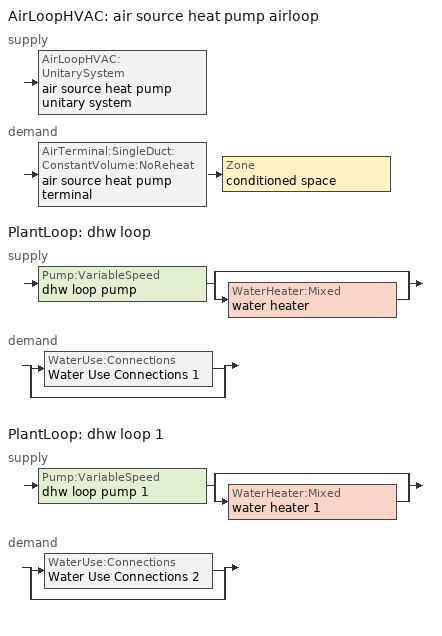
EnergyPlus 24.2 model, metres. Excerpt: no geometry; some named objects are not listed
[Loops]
AirLoopHVAC 'air source heat pump airloop'
 supply: AirLoopHVAC:UnitarySystem 'air source heat pump unitary system'
 demand: AirTerminal:SingleDuct:ConstantVolume:NoReheat 'air source heat pump terminal' > Zone 'conditioned space'
PlantLoop 'dhw loop'
 supply: Pump:VariableSpeed 'dhw loop pump' > split
  | bypass
  | WaterHeater:Mixed 'water heater'
 demand: split
  | WaterUse:Connections 'Water Use Connections 1'
  | bypass
PlantLoop 'dhw loop 1'
 supply: Pump:VariableSpeed 'dhw loop pump 1' > split
  | bypass
  | WaterHeater:Mixed 'water heater 1'
 demand: split
  | WaterUse:Connections 'Water Use Connections 2'
  | bypass
[ZoneControl:Thermostat]
conditioned space Thermostat: Zone or ZoneList=conditioned space; Control Type Schedule=conditioned space Thermostat Schedule; Control 1=conditioned space temperature setpoint; Temperature Difference Between Cutout And Setpoint {deltaC}=0
[ThermostatSetpoint:DualSetpoint]
conditioned space temperature setpoint: Heating Setpoint Temperature Schedule=heating setpoint; Cooling Setpoint Temperature Schedule=cooling setpoint
[AirLoopHVAC:UnitarySystem] Control Type=Load; Controlling Zone or Thermostat Location=conditioned space; Dehumidification Control Type=None; Availability Schedule=Always On Discrete; Fan Placement=BlowThrough; DX Heating Coil Sizing Ratio=1; Use DOAS DX Cooling Coil=No; Minimum Supply Air Temperature {C}=2; Latent Load Control=SensibleOnlyLoadControl; Heating Supply Air Flow Rate Method=SupplyAirFlowRate; No Load Supply Air Flow Rate Method=SupplyAirFlowRate; No Load Supply Air Flow Rate {m3/s}=0; No Load Supply Air Flow Rate Control Set To Low Speed=Yes; Ancillary On-Cycle Electric Power {W}=0; Ancillary Off-Cycle Electric Power {W}=0
Name | Supply Fan | Supply Air Fan Operating Mode Schedule | Heating Coil | Cooling Supply Air Flow Rate Method | Heating Supply Air Flow Rate {m3/s} | Maximum Supply Air Temperature {C} | Maximum Outdoor Dry-Bulb Temperature for Supplemental Heater Operation {C} | Cooling Coil | Supplemental Heating Coil | Cooling Supply Air Flow Rate {m3/s}
unit heater unitary system | unit heater supply fan | unit heater auto fan schedule | unit heater htg coil | None | 0.00141584 | 48.8889 | 21
unit heater unitary system 1 | unit heater supply fan 1 | unit heater auto fan schedule 1 | unit heater htg coil 1 | None | 0.00141584 | 48.8889 | 21
air source heat pump unitary system | air source heat pump supply fan | air source heat pump auto fan schedule | air source heat pump htg coil | SupplyAirFlowRate | 0.411538 | 93.3333 | 4.44444 | air source heat pump clg coil | air source heat pump backup htg coil | 0.526221
[Fan:SystemModel] Availability Schedule=Always On Discrete; Speed Control Method=Discrete; Electric Power Minimum Flow Rate Fraction=0.2; Design Pressure Rise {Pa}=500; Motor Efficiency=1; Motor In Air Stream Fraction=1; Design Electric Power Consumption {W}=Autosize; Design Power Sizing Method=PowerPerFlow; Electric Power Per Unit Flow Rate Per Unit Pressure {W/((m3/s)-Pa)}=1.66667; Fan Total Efficiency=0.7; Motor Loss Radiative Fraction=0
Name | Design Maximum Air Flow Rate {m3/s} | Electric Power Per Unit Flow Rate {W/(m3/s)} | Number of Speeds | Speed Flow Fraction 1 | Speed Electric Power Fraction 1 | Speed Flow Fraction 2 | Speed Electric Power Fraction 2
unit heater supply fan; unit heater supply fan 1 | 0.00141584 | 1e-06 | 1 | 1 | 1
air source heat pump supply fan | 0.526221 | 1059.44 | 2 | 0.78206 | 0.47833 | 1 | 1
[Coil:Heating:Fuel] Availability Schedule=Always On Discrete; Fuel Type=OtherFuel1; Burner Efficiency=0.3; Nominal Capacity {W}=0.293071; On Cycle Parasitic Electric Load {W}=0; Off Cycle Parasitic Fuel Load {W}=0
unit heater htg coil; unit heater htg coil 1
[AirTerminal:SingleDuct:ConstantVolume:NoReheat]
air source heat pump terminal: Availability Schedule=Always On Discrete; Maximum Air Flow Rate {m3/s}=0.526221
[Zone equipment]
conditioned space: unit heater unitary system, unit heater unitary system 1, air source heat pump terminal
[AirLoopHVAC]
air source heat pump airloop: Design Supply Air Flow Rate {m3/s}=0.526221; Design Return Air Flow Fraction of Supply Air Flow=1
[Sizing:System]
air source heat pump airloop: Type of Load to Size On=Sensible; Design Outdoor Air Flow Rate {m3/s}=Autosize; Central Heating Maximum System Air Flow Ratio=0.3; Preheat Design Temperature {C}=7; Preheat Design Humidity Ratio {kgWater/kgDryAir}=0.008; Precool Design Temperature {C}=12.8; Precool Design Humidity Ratio {kgWater/kgDryAir}=0.008; Central Cooling Design Supply Air Temperature {C}=12.8; Central Heating Design Supply Air Temperature {C}=16.7; Type of Zone Sum to Use=NonCoincident; 100% Outdoor Air in Cooling=Yes; 100% Outdoor Air in Heating=Yes; Central Cooling Design Supply Air Humidity Ratio {kgWater/kgDryAir}=0.0085; Central Heating Design Supply Air Humidity Ratio {kgWater/kgDryAir}=0.008; Cooling Supply Air Flow Rate Method=DesignDay; Cooling Supply Air Flow Rate {m3/s}=0; Cooling Supply Air Flow Rate Per Floor Area {m3/s-m2}=0.00996765; Cooling Fraction of Autosized Cooling Supply Air Flow Rate=1; Cooling Supply Air Flow Rate Per Unit Cooling Capacity {m3/s-W}=3.94755e-05; Heating Supply Air Flow Rate Method=DesignDay; Heating Supply Air Flow Rate {m3/s}=0; Heating Supply Air Flow Rate Per Floor Area {m3/s-m2}=0.00996765; Heating Fraction of Autosized Heating Supply Air Flow Rate=1; Heating Fraction of Autosized Cooling Supply Air Flow Rate=1; Heating Supply Air Flow Rate Per Unit Heating Capacity {m3/s-W}=3.15882e-05; System Outdoor Air Method=ZoneSum; Zone Maximum Outdoor Air Fraction=1; Cooling Design Capacity Method=CoolingDesignCapacity; Cooling Design Capacity {W}=Autosize; Cooling Design Capacity Per Floor Area {W/m2}=234.7; Fraction of Autosized Cooling Design Capacity=1; Heating Design Capacity Method=HeatingDesignCapacity; Heating Design Capacity {W}=Autosize; Heating Design Capacity Per Floor Area {W/m2}=157; Fraction of Autosized Heating Design Capacity=1; Central Cooling Capacity Control Method=OnOff; Occupant Diversity=Autosize
[AvailabilityManager:Scheduled]
air source heat pump airloop Availability Manager: Schedule=Always On Discrete
[Coil:Heating:DX:SingleSpeed]
air source heat pump htg coil: Availability Schedule=Always On Discrete; Gross Rated Heating Capacity {W}=9545.95; Gross Rated Heating COP {W/W}=2.368783; Rated Air Flow Rate {m3/s}=0.505137; Rated Supply Fan Power Per Volume Flow Rate 2017 {W/(m3/s)}=773.3; Rated Supply Fan Power Per Volume Flow Rate 2023 {W/(m3/s)}=934.4; Heating Capacity Function of Temperature Curve=Heat-CAP-fT1; Heating Capacity Function of Flow Fraction Curve=Heat-CAP-fFF1; Energy Input Ratio Function of Temperature Curve=Heat-EIR-fT1; Energy Input Ratio Function of Flow Fraction Curve=Heat-EIR-fFF1; Part Load Fraction Correlation Curve=Heat-PLF-fPLR1; Defrost Energy Input Ratio Function of Temperature Curve=Defrosteir; Minimum Outdoor Dry-Bulb Temperature for Compressor Operation {C}=-17.7778; Maximum Outdoor Dry-Bulb Temperature for Defrost Operation {C}=4.44444; Crankcase Heater Capacity {W}=50; Maximum Outdoor Dry-Bulb Temperature for Crankcase Heater Operation {C}=10; Defrost Strategy=ReverseCycle; Defrost Control=Timed; Defrost Time Period Fraction=0.166667; Resistive Defrost Heater Capacity {W}=2000
[Coil:Cooling:DX:SingleSpeed]
air source heat pump clg coil: Availability Schedule=Always On Discrete; Gross Rated Total Cooling Capacity {W}=10074.6; Gross Rated Sensible Heat Ratio=0.759906; Gross Rated Cooling COP {W/W}=2.9626; Rated Air Flow Rate {m3/s}=0.51842; Rated Evaporator Fan Power Per Volume Flow Rate 2017 {W/(m3/s)}=773.3; Rated Evaporator Fan Power Per Volume Flow Rate 2023 {W/(m3/s)}=934.4; Total Cooling Capacity Function of Temperature Curve=Cool-CAP-fT1; Total Cooling Capacity Function of Flow Fraction Curve=Cool-CAP-fFF1; Energy Input Ratio Function of Temperature Curve=Cool-EIR-fT1; Energy Input Ratio Function of Flow Fraction Curve=Cool-EIR-fFF1; Part Load Fraction Correlation Curve=Cool-PLF-fPLR1; Minimum Outdoor Dry-Bulb Temperature for Compressor Operation {C}=-25; Nominal Time for Condensate Removal to Begin {s}=1000; Ratio of Initial Moisture Evaporation Rate and Steady State Latent Capacity=1.5; Maximum Cycling Rate {cycles/hr}=3; Latent Capacity Time Constant {s}=45; Condenser Type=AirCooled; Evaporative Condenser Effectiveness=0.9; Evaporative Condenser Air Flow Rate {m3/s}=Autosize; Evaporative Condenser Pump Rated Power Consumption {W}=Autosize; Crankcase Heater Capacity {W}=50; Maximum Outdoor Dry-Bulb Temperature for Crankcase Heater Operation {C}=10; Basin Heater Capacity {W/K}=0; Basin Heater Setpoint Temperature {C}=2
[Coil:Heating:Electric]
air source heat pump backup htg coil: Availability Schedule=Always On Discrete; Efficiency=1; Nominal Capacity {W}=30000
[PlantLoop] Fluid Type=Water; Maximum Loop Temperature {C}=100; Minimum Loop Temperature {C}=0; Maximum Loop Flow Rate {m3/s}=0.01; Minimum Loop Flow Rate {m3/s}=0; Plant Loop Volume {m3}=0.003; Load Distribution Scheme=Optimal; Plant Loop Demand Calculation Scheme=SingleSetpoint; Common Pipe Simulation=None
Name | Plant Equipment Operation Scheme
dhw loop | dhw loop Operation Schemes
dhw loop 1 | dhw loop 1 Operation Schemes
[Sizing:Plant] Loop Type=Heating; Design Loop Exit Temperature {C}=56; Loop Design Temperature Difference {deltaC}=5.55556; Sizing Option=NonCoincident; Zone Timesteps in Averaging Window=1; Coincident Sizing Factor Mode=None
dhw loop; dhw loop 1
[Pump:VariableSpeed] Design Maximum Flow Rate {m3/s}=0.01; Design Pump Head {Pa}=1; Design Power Consumption {W}=0; Motor Efficiency=0.85; Fraction of Motor Inefficiencies to Fluid Stream=0; Coefficient 1 of the Part Load Performance Curve=0; Coefficient 2 of the Part Load Performance Curve=1; Coefficient 3 of the Part Load Performance Curve=0; Coefficient 4 of the Part Load Performance Curve=0; Design Minimum Flow Rate {m3/s}=0; Pump Control Type=Intermittent; Skin Loss Radiative Fraction=0.5; Design Power Sizing Method=PowerPerFlowPerPressure; Design Electric Power per Unit Flow Rate {W/(m3/s)}=348701.1; Design Shaft Power per Unit Flow Rate per Unit Head {W/((m3/s)-Pa)}=1.28205; Design Minimum Flow Rate Fraction=0
dhw loop pump; dhw loop pump 1
[WaterHeater:Mixed] Tank Volume {m3}=0.221447; Deadband Temperature Difference {deltaC}=2; Maximum Temperature Limit {C}=99; Heater Control Type=Cycle; Heater Maximum Capacity {W}=4500.11; Heater Minimum Capacity {W}=0; Heater Ignition Minimum Flow Rate {m3/s}=0; Heater Ignition Delay {s}=0; Heater Fuel Type=Electricity; Heater Thermal Efficiency=1; Off Cycle Parasitic Fuel Consumption Rate {W}=0; Off Cycle Parasitic Fuel Type=Electricity; Off Cycle Parasitic Heat Fraction to Tank=0; On Cycle Parasitic Fuel Consumption Rate {W}=0; On Cycle Parasitic Fuel Type=Electricity; On Cycle Parasitic Heat Fraction to Tank=0; Ambient Temperature Indicator=Zone; Ambient Temperature Zone=conditioned space; Off Cycle Loss Fraction to Zone=1; On Cycle Loss Fraction to Zone=1; Use Side Effectiveness=1; Source Side Effectiveness=1; Use Side Design Flow Rate {m3/s}=Autosize; Source Side Design Flow Rate {m3/s}=Autosize; Indirect Water Heating Recovery Time {hr}=1.5; Source Side Flow Control Mode=IndirectHeatPrimarySetpoint
Name | Setpoint Temperature Schedule | Off Cycle Loss Coefficient to Ambient Temperature {W/K} | On Cycle Loss Coefficient to Ambient Temperature {W/K}
water heater | water heater setpoint | 2.93714 | 2.93714
water heater 1 | water heater setpoint 1 | 3.25153 | 3.25153
[WaterHeater:Sizing] Design Mode=PeakDraw; Time Storage Can Meet Peak Draw {hr}=0.538503; Time for Tank Recovery {hr}=0; Nominal Tank Volume for Autosizing Plant Connections {m3}=1
water heater; water heater 1
[SetpointManager:Scheduled] Control Variable=Temperature
Name | Schedule
Setpoint Manager Scheduled 1 | dhw temp
Setpoint Manager Scheduled 2 | dhw temp 1
[WaterUse:Connections] Drain Water Heat Exchanger Type=None; Drain Water Heat Exchanger Destination=Plant
Name | Water Use Equipment Name 1 | Water Use Equipment Name 2 | Water Use Equipment Name 3 | Water Use Equipment Name 4
Water Use Connections 1 | dhw fixtures | dhw distribution waste | clothes washer | dishwasher
Water Use Connections 2 | dhw fixtures 1 | dhw distribution waste 1 | clothes washer 1 | dishwasher 1
[WaterUse:Equipment]
Name | Peak Flow Rate {m3/s} | Flow Rate Fraction Schedule | Target Temperature Schedule
dhw fixtures | 3.34371e-06 | dhw fixtures schedule | mixed water temperature schedule
dhw distribution waste | 1.01367e-06 | dhw fixtures schedule | mixed water temperature schedule
clothes washer | 7.27439e-07 | clothes washer schedule
dishwasher | 2.18154e-07 | dishwasher schedule
dhw fixtures 1 | 1.11457e-06 | dhw fixtures schedule | mixed water temperature schedule
dhw distribution waste 1 | 3.3789e-07 | dhw fixtures schedule | mixed water temperature schedule
clothes washer 1 | 2.4248e-07 | clothes washer schedule
dishwasher 1 | 7.27179e-08 | dishwasher schedule
[PlantEquipmentOperationSchemes] Control Scheme Object Type 1=PlantEquipmentOperation:HeatingLoad; Control Scheme Schedule Name 1=Always On Discrete
Name | Control Scheme Name 1
dhw loop Operation Schemes | dhw loop Heating Operation Scheme
dhw loop 1 Operation Schemes | dhw loop 1 Heating Operation Scheme
[PlantEquipmentOperation:HeatingLoad] Load Range Lower Limit 1 {W}=0; Load Range Upper Limit 1 {W}=1000000000
Name | Range Equipment List Name 1
dhw loop Heating Operation Scheme | dhw loop Heating Equipment List
dhw loop 1 Heating Operation Scheme | dhw loop 1 Heating Equipment List
[PlantEquipmentList]
dhw loop Heating Equipment List: WaterHeater:Mixed, water heater
dhw loop 1 Heating Equipment List: WaterHeater:Mixed, water heater 1
[EnergyManagementSystem:GlobalVariable]
air_source_heat_pump_airloop_Fan_RTF
infil_program_Qfan
infil_program_Qinf
natural_vent_program_Qnv
natural_vent_program_Qwhf
[EnergyManagementSystem:InternalVariable]
air_source_heat_pump_airloop_max_sup_fan_mfr: Internal Data Index Key=air source heat pump supply fan; Internal Data Type=Fan Maximum Mass Flow Rate
[EnergyManagementSystem:Sensor]
Name | Output:Variable or Output:Meter Index Key | Output:Variable or Output:Meter
airflow_gain | infil flow | Infiltration Sensible Heat Gain Energy
airflow_gain_1 | natural vent flow | Infiltration Sensible Heat Gain Energy
airflow_gain_2 | whole house fan flow | Infiltration Sensible Heat Gain Energy
airflow_loss | infil flow | Infiltration Sensible Heat Loss Energy
airflow_loss_1 | natural vent flow | Infiltration Sensible Heat Loss Energy
airflow_loss_2 | whole house fan flow | Infiltration Sensible Heat Loss Energy
air_source_heat_pump_airloop_Fan_RTF_s | air source heat pump supply fan | Fan Runtime Fraction Speed 1
air_source_heat_pump_airloop_Fan_RTF_s_1 | air source heat pump supply fan | Fan Runtime Fraction Speed 2
air_source_heat_pump_backup_htg_coil_s | air source heat pump backup htg coil | Heating Coil Heating Energy
air_source_heat_pump_clg_coil_s | air source heat pump clg coil | Cooling Coil Total Cooling Energy
air_source_heat_pump_htg_coil_s | air source heat pump htg coil | Heating Coil Heating Energy
air_source_heat_pump_supply_fan_s | air source heat pump supply fan | Fan Electricity Energy
clg_load_cond |  | Cooling:EnergyTransfer:Zone:CONDITIONED SPACE
clg_sp_s; clg_sp_s_1 | cooling setpoint | Schedule Value
clothes_dryer_exhaust_0_sch_s | clothes dryer exhaust 0 schedule | Schedule Value
conditioned_space_clg_unmet_s | conditioned space | Zone Cooling Setpoint Not Met Time
conditioned_space_htg_unmet_s | conditioned space | Zone Heating Setpoint Not Met Time
cool_season | cooling season schedule | Schedule Value
dhw_loss | water heater | Water Heater Heat Loss Energy
dhw_loss_1 | water heater 1 | Water Heater Heat Loss Energy
dhw_rtf | water heater | Water Heater Runtime Fraction
dhw_rtf_1 | water heater 1 | Water Heater Runtime Fraction
fridge_tin_s; tin_s; tin_s_1 | conditioned space | Zone Mean Air Temperature
htg_load_cond |  | Heating:EnergyTransfer:Zone:CONDITIONED SPACE
htg_sp_s; htg_sp_s_1 | heating setpoint | Schedule Value
ig_ee_conv | clothes dryer | Electric Equipment Convective Heating Energy
ig_ee_conv_1 | clothes washer | Electric Equipment Convective Heating Energy
ig_ee_conv_2 | cooking range | Electric Equipment Convective Heating Energy
ig_ee_conv_3 | dishwasher | Electric Equipment Convective Heating Energy
ig_ee_conv_4 | fridge | Electric Equipment Convective Heating Energy
ig_ee_conv_5 | misc plug loads | Electric Equipment Convective Heating Energy
ig_ee_conv_6 | whole house fan | Electric Equipment Convective Heating Energy
ig_ee_rad | clothes dryer | Electric Equipment Radiant Heating Energy
ig_ee_rad_1 | clothes washer | Electric Equipment Radiant Heating Energy
ig_ee_rad_2 | cooking range | Electric Equipment Radiant Heating Energy
ig_ee_rad_3 | dishwasher | Electric Equipment Radiant Heating Energy
ig_ee_rad_4 | fridge | Electric Equipment Radiant Heating Energy
ig_ee_rad_5 | misc plug loads | Electric Equipment Radiant Heating Energy
ig_ee_rad_6 | whole house fan | Electric Equipment Radiant Heating Energy
ig_lgt_conv | interior lighting | Lights Convective Heating Energy
ig_lgt_rad | interior lighting | Lights Radiant Heating Energy
ig_lgt_vis | interior lighting | Lights Visible Radiation Heating Energy
ig_oe_conv | clothes dryer 1 | Other Equipment Convective Heating Energy
ig_oe_conv_1 | cooking range 1 | Other Equipment Convective Heating Energy
ig_oe_conv_2 | general water use latent | Other Equipment Convective Heating Energy
ig_oe_conv_3 | general water use sensible | Other Equipment Convective Heating Energy
ig_oe_conv_4 | water heater energy adjustment1 | Other Equipment Convective Heating Energy
ig_oe_conv_5 | water heater energy adjustment2 | Other Equipment Convective Heating Energy
ig_oe_rad | clothes dryer 1 | Other Equipment Radiant Heating Energy
ig_oe_rad_1 | cooking range 1 | Other Equipment Radiant Heating Energy
ig_oe_rad_2 | general water use latent | Other Equipment Radiant Heating Energy
ig_oe_rad_3 | general water use sensible | Other Equipment Radiant Heating Energy
ig_oe_rad_4 | water heater energy adjustment1 | Other Equipment Radiant Heating Energy
ig_oe_rad_5 | water heater energy adjustment2 | Other Equipment Radiant Heating Energy
ig_ppl_conv | occupants | People Convective Heating Energy
ig_ppl_rad | occupants | People Radiant Heating Energy
im_conv | furniture mass conditioned space 1 | Surface Inside Face Convection Heat Gain Energy
im_conv_1 | partition wall mass | Surface Inside Face Convection Heat Gain Energy
im_ig | furniture mass conditioned space 1 | Surface Inside Face Internal Gains Radiation Heat Gain Energy
im_ig_1 | partition wall mass | Surface Inside Face Internal Gains Radiation Heat Gain Energy
im_lgt | furniture mass conditioned space 1 | Surface Inside Face Lights Radiation Heat Gain Energy
im_lgt_1 | partition wall mass | Surface Inside Face Lights Radiation Heat Gain Energy
im_sol | furniture mass conditioned space 1 | Surface Inside Face Solar Radiation Heat Gain Energy
im_sol_1 | partition wall mass | Surface Inside Face Solar Radiation Heat Gain Energy
im_surf | furniture mass conditioned space 1 | Surface Inside Face Net Surface Thermal Radiation Heat Gain Energy
im_surf_1 | partition wall mass | Surface Inside Face Net Surface Thermal Radiation Heat Gain Energy
mech_vent_bath_fan_0_sch_s | mech vent bath fan 0 schedule | Schedule Value
mech_vent_bath_fan_1_sch_s | mech vent bath fan 1 schedule | Schedule Value
mech_vent_bath_fan_2_sch_s | mech vent bath fan 2 schedule | Schedule Value
mech_vent_range_fan_0_sch_s | mech vent range fan 0 schedule | Schedule Value
mv_conv | mech vent bath fan 0 | Electric Equipment Convective Heating Energy
mv_conv_1 | mech vent bath fan 1 | Electric Equipment Convective Heating Energy
mv_conv_2 | mech vent bath fan 2 | Electric Equipment Convective Heating Energy
mv_conv_3 | mech vent house fan | Electric Equipment Convective Heating Energy
mv_conv_4 | mech vent house fan cfis | Electric Equipment Convective Heating Energy
mv_conv_5 | mech vent range fan 0 | Electric Equipment Convective Heating Energy
mv_conv_6 | mech vent house fan latent load | Other Equipment Convective Heating Energy
mv_conv_7 | mech vent house fan sensible load | Other Equipment Convective Heating Energy
mv_rad | mech vent bath fan 0 | Electric Equipment Radiant Heating Energy
mv_rad_1 | mech vent bath fan 1 | Electric Equipment Radiant Heating Energy
mv_rad_2 | mech vent bath fan 2 | Electric Equipment Radiant Heating Energy
mv_rad_3 | mech vent house fan | Electric Equipment Radiant Heating Energy
mv_rad_4 | mech vent house fan cfis | Electric Equipment Radiant Heating Energy
mv_rad_5 | mech vent range fan 0 | Electric Equipment Radiant Heating Energy
mv_rad_6 | mech vent house fan latent load | Other Equipment Radiant Heating Energy
mv_rad_7 | mech vent house fan sensible load | Other Equipment Radiant Heating Energy
natural_vent_s | natural vent schedule | Schedule Value
out_pb_s |  | Site Outdoor Air Barometric Pressure
out_wt_s |  | Site Outdoor Air Humidity Ratio
site_vw_s |  | Site Wind Speed
ss_back_out | Window1 | Surface Window Shortwave from Zone Back Out Window Heat Transfer Rate
ss_back_out_1 | Window10 | Surface Window Shortwave from Zone Back Out Window Heat Transfer Rate
ss_back_out_10 | Window21 | Surface Window Shortwave from Zone Back Out Window Heat Transfer Rate
ss_back_out_11 | Window22 | Surface Window Shortwave from Zone Back Out Window Heat Transfer Rate
ss_back_out_12 | Window23 | Surface Window Shortwave from Zone Back Out Window Heat Transfer Rate
ss_back_out_13 | Window24 | Surface Window Shortwave from Zone Back Out Window Heat Transfer Rate
ss_back_out_14 | Window26 | Surface Window Shortwave from Zone Back Out Window Heat Transfer Rate
ss_back_out_15 | Window27 | Surface Window Shortwave from Zone Back Out Window Heat Transfer Rate
ss_back_out_16 | Window28 | Surface Window Shortwave from Zone Back Out Window Heat Transfer Rate
ss_back_out_17 | Window29 | Surface Window Shortwave from Zone Back Out Window Heat Transfer Rate
ss_back_out_18 | Window3 | Surface Window Shortwave from Zone Back Out Window Heat Transfer Rate
ss_back_out_19 | Window30 | Surface Window Shortwave from Zone Back Out Window Heat Transfer Rate
ss_back_out_2 | Window14 | Surface Window Shortwave from Zone Back Out Window Heat Transfer Rate
ss_back_out_20 | Window31 | Surface Window Shortwave from Zone Back Out Window Heat Transfer Rate
ss_back_out_21 | Window32 | Surface Window Shortwave from Zone Back Out Window Heat Transfer Rate
ss_back_out_22 | Window34 | Surface Window Shortwave from Zone Back Out Window Heat Transfer Rate
ss_back_out_23 | Window4 | Surface Window Shortwave from Zone Back Out Window Heat Transfer Rate
ss_back_out_24 | Window5 | Surface Window Shortwave from Zone Back Out Window Heat Transfer Rate
ss_back_out_25 | Window6 | Surface Window Shortwave from Zone Back Out Window Heat Transfer Rate
ss_back_out_26 | Window7 | Surface Window Shortwave from Zone Back Out Window Heat Transfer Rate
ss_back_out_27 | Window9 | Surface Window Shortwave from Zone Back Out Window Heat Transfer Rate
ss_back_out_3 | Window15 | Surface Window Shortwave from Zone Back Out Window Heat Transfer Rate
ss_back_out_4 | Window16 | Surface Window Shortwave from Zone Back Out Window Heat Transfer Rate
ss_back_out_5 | Window17 | Surface Window Shortwave from Zone Back Out Window Heat Transfer Rate
ss_back_out_6 | Window18 | Surface Window Shortwave from Zone Back Out Window Heat Transfer Rate
ss_back_out_7 | Window19 | Surface Window Shortwave from Zone Back Out Window Heat Transfer Rate
ss_back_out_8 | Window2 | Surface Window Shortwave from Zone Back Out Window Heat Transfer Rate
ss_back_out_9 | Window20 | Surface Window Shortwave from Zone Back Out Window Heat Transfer Rate
ss_conv | Door1 | Surface Inside Face Convection Heat Gain Energy
ss_conv_1 | Door2 | Surface Inside Face Convection Heat Gain Energy
ss_conv_10 | Window2 | Surface Inside Face Convection Heat Gain Energy
ss_conv_11 | Window20 | Surface Inside Face Convection Heat Gain Energy
ss_conv_12 | Window21 | Surface Inside Face Convection Heat Gain Energy
ss_conv_13 | Window22 | Surface Inside Face Convection Heat Gain Energy
ss_conv_14 | Window23 | Surface Inside Face Convection Heat Gain Energy
ss_conv_15 | Window24 | Surface Inside Face Convection Heat Gain Energy
ss_conv_16 | Window26 | Surface Inside Face Convection Heat Gain Energy
ss_conv_17 | Window27 | Surface Inside Face Convection Heat Gain Energy
ss_conv_18 | Window28 | Surface Inside Face Convection Heat Gain Energy
ss_conv_19 | Window29 | Surface Inside Face Convection Heat Gain Energy
ss_conv_2 | Window1 | Surface Inside Face Convection Heat Gain Energy
ss_conv_20 | Window3 | Surface Inside Face Convection Heat Gain Energy
ss_conv_21 | Window30 | Surface Inside Face Convection Heat Gain Energy
ss_conv_22 | Window31 | Surface Inside Face Convection Heat Gain Energy
ss_conv_23 | Window32 | Surface Inside Face Convection Heat Gain Energy
ss_conv_24 | Window34 | Surface Inside Face Convection Heat Gain Energy
ss_conv_25 | Window4 | Surface Inside Face Convection Heat Gain Energy
ss_conv_26 | Window5 | Surface Inside Face Convection Heat Gain Energy
ss_conv_27 | Window6 | Surface Inside Face Convection Heat Gain Energy
ss_conv_28 | Window7 | Surface Inside Face Convection Heat Gain Energy
ss_conv_29 | Window9 | Surface Inside Face Convection Heat Gain Energy
ss_conv_3 | Window10 | Surface Inside Face Convection Heat Gain Energy
ss_conv_4 | Window14 | Surface Inside Face Convection Heat Gain Energy
ss_conv_5 | Window15 | Surface Inside Face Convection Heat Gain Energy
ss_conv_6 | Window16 | Surface Inside Face Convection Heat Gain Energy
ss_conv_7 | Window17 | Surface Inside Face Convection Heat Gain Energy
ss_conv_8 | Window18 | Surface Inside Face Convection Heat Gain Energy
ss_conv_9 | Window19 | Surface Inside Face Convection Heat Gain Energy
ss_ig | Door1 | Surface Inside Face Internal Gains Radiation Heat Gain Energy
ss_ig_1 | Door2 | Surface Inside Face Internal Gains Radiation Heat Gain Energy
ss_ig_10 | Window2 | Surface Inside Face Internal Gains Radiation Heat Gain Energy
ss_ig_11 | Window20 | Surface Inside Face Internal Gains Radiation Heat Gain Energy
ss_ig_12 | Window21 | Surface Inside Face Internal Gains Radiation Heat Gain Energy
ss_ig_13 | Window22 | Surface Inside Face Internal Gains Radiation Heat Gain Energy
ss_ig_14 | Window23 | Surface Inside Face Internal Gains Radiation Heat Gain Energy
ss_ig_15 | Window24 | Surface Inside Face Internal Gains Radiation Heat Gain Energy
ss_ig_16 | Window26 | Surface Inside Face Internal Gains Radiation Heat Gain Energy
ss_ig_17 | Window27 | Surface Inside Face Internal Gains Radiation Heat Gain Energy
ss_ig_18 | Window28 | Surface Inside Face Internal Gains Radiation Heat Gain Energy
ss_ig_19 | Window29 | Surface Inside Face Internal Gains Radiation Heat Gain Energy
ss_ig_2 | Window1 | Surface Inside Face Internal Gains Radiation Heat Gain Energy
ss_ig_20 | Window3 | Surface Inside Face Internal Gains Radiation Heat Gain Energy
ss_ig_21 | Window30 | Surface Inside Face Internal Gains Radiation Heat Gain Energy
ss_ig_22 | Window31 | Surface Inside Face Internal Gains Radiation Heat Gain Energy
ss_ig_23 | Window32 | Surface Inside Face Internal Gains Radiation Heat Gain Energy
ss_ig_24 | Window34 | Surface Inside Face Internal Gains Radiation Heat Gain Energy
ss_ig_25 | Window4 | Surface Inside Face Internal Gains Radiation Heat Gain Energy
ss_ig_26 | Window5 | Surface Inside Face Internal Gains Radiation Heat Gain Energy
ss_ig_27 | Window6 | Surface Inside Face Internal Gains Radiation Heat Gain Energy
ss_ig_28 | Window7 | Surface Inside Face Internal Gains Radiation Heat Gain Energy
ss_ig_29 | Window9 | Surface Inside Face Internal Gains Radiation Heat Gain Energy
ss_ig_3 | Window10 | Surface Inside Face Internal Gains Radiation Heat Gain Energy
ss_ig_4 | Window14 | Surface Inside Face Internal Gains Radiation Heat Gain Energy
ss_ig_5 | Window15 | Surface Inside Face Internal Gains Radiation Heat Gain Energy
ss_ig_6 | Window16 | Surface Inside Face Internal Gains Radiation Heat Gain Energy
ss_ig_7 | Window17 | Surface Inside Face Internal Gains Radiation Heat Gain Energy
ss_ig_8 | Window18 | Surface Inside Face Internal Gains Radiation Heat Gain Energy
ss_ig_9 | Window19 | Surface Inside Face Internal Gains Radiation Heat Gain Energy
ss_lgt | Door1 | Surface Inside Face Lights Radiation Heat Gain Energy
ss_lgt_1 | Door2 | Surface Inside Face Lights Radiation Heat Gain Energy
ss_sol | Door1 | Surface Inside Face Solar Radiation Heat Gain Energy
ss_sol_1 | Door2 | Surface Inside Face Solar Radiation Heat Gain Energy
ss_surf | Door1 | Surface Inside Face Net Surface Thermal Radiation Heat Gain Energy
ss_surf_1 | Door2 | Surface Inside Face Net Surface Thermal Radiation Heat Gain Energy
ss_surf_10 | Window2 | Surface Inside Face Net Surface Thermal Radiation Heat Gain Energy
ss_surf_11 | Window20 | Surface Inside Face Net Surface Thermal Radiation Heat Gain Energy
ss_surf_12 | Window21 | Surface Inside Face Net Surface Thermal Radiation Heat Gain Energy
ss_surf_13 | Window22 | Surface Inside Face Net Surface Thermal Radiation Heat Gain Energy
ss_surf_14 | Window23 | Surface Inside Face Net Surface Thermal Radiation Heat Gain Energy
ss_surf_15 | Window24 | Surface Inside Face Net Surface Thermal Radiation Heat Gain Energy
ss_surf_16 | Window26 | Surface Inside Face Net Surface Thermal Radiation Heat Gain Energy
ss_surf_17 | Window27 | Surface Inside Face Net Surface Thermal Radiation Heat Gain Energy
ss_surf_18 | Window28 | Surface Inside Face Net Surface Thermal Radiation Heat Gain Energy
ss_surf_19 | Window29 | Surface Inside Face Net Surface Thermal Radiation Heat Gain Energy
ss_surf_2 | Window1 | Surface Inside Face Net Surface Thermal Radiation Heat Gain Energy
ss_surf_20 | Window3 | Surface Inside Face Net Surface Thermal Radiation Heat Gain Energy
ss_surf_21 | Window30 | Surface Inside Face Net Surface Thermal Radiation Heat Gain Energy
ss_surf_22 | Window31 | Surface Inside Face Net Surface Thermal Radiation Heat Gain Energy
ss_surf_23 | Window32 | Surface Inside Face Net Surface Thermal Radiation Heat Gain Energy
ss_surf_24 | Window34 | Surface Inside Face Net Surface Thermal Radiation Heat Gain Energy
ss_surf_25 | Window4 | Surface Inside Face Net Surface Thermal Radiation Heat Gain Energy
ss_surf_26 | Window5 | Surface Inside Face Net Surface Thermal Radiation Heat Gain Energy
ss_surf_27 | Window6 | Surface Inside Face Net Surface Thermal Radiation Heat Gain Energy
ss_surf_28 | Window7 | Surface Inside Face Net Surface Thermal Radiation Heat Gain Energy
ss_surf_29 | Window9 | Surface Inside Face Net Surface Thermal Radiation Heat Gain Energy
ss_surf_3 | Window10 | Surface Inside Face Net Surface Thermal Radiation Heat Gain Energy
ss_surf_4 | Window14 | Surface Inside Face Net Surface Thermal Radiation Heat Gain Energy
ss_surf_5 | Window15 | Surface Inside Face Net Surface Thermal Radiation Heat Gain Energy
ss_surf_6 | Window16 | Surface Inside Face Net Surface Thermal Radiation Heat Gain Energy
ss_surf_7 | Window17 | Surface Inside Face Net Surface Thermal Radiation Heat Gain Energy
ss_surf_8 | Window18 | Surface Inside Face Net Surface Thermal Radiation Heat Gain Energy
ss_surf_9 | Window19 | Surface Inside Face Net Surface Thermal Radiation Heat Gain Energy
ss_trans_in | Window1 | Surface Window Transmitted Solar Radiation Rate
ss_trans_in_1 | Window10 | Surface Window Transmitted Solar Radiation Rate
ss_trans_in_10 | Window21 | Surface Window Transmitted Solar Radiation Rate
ss_trans_in_11 | Window22 | Surface Window Transmitted Solar Radiation Rate
ss_trans_in_12 | Window23 | Surface Window Transmitted Solar Radiation Rate
ss_trans_in_13 | Window24 | Surface Window Transmitted Solar Radiation Rate
ss_trans_in_14 | Window26 | Surface Window Transmitted Solar Radiation Rate
ss_trans_in_15 | Window27 | Surface Window Transmitted Solar Radiation Rate
ss_trans_in_16 | Window28 | Surface Window Transmitted Solar Radiation Rate
ss_trans_in_17 | Window29 | Surface Window Transmitted Solar Radiation Rate
ss_trans_in_18 | Window3 | Surface Window Transmitted Solar Radiation Rate
ss_trans_in_19 | Window30 | Surface Window Transmitted Solar Radiation Rate
ss_trans_in_2 | Window14 | Surface Window Transmitted Solar Radiation Rate
ss_trans_in_20 | Window31 | Surface Window Transmitted Solar Radiation Rate
ss_trans_in_21 | Window32 | Surface Window Transmitted Solar Radiation Rate
ss_trans_in_22 | Window34 | Surface Window Transmitted Solar Radiation Rate
ss_trans_in_23 | Window4 | Surface Window Transmitted Solar Radiation Rate
ss_trans_in_24 | Window5 | Surface Window Transmitted Solar Radiation Rate
ss_trans_in_25 | Window6 | Surface Window Transmitted Solar Radiation Rate
ss_trans_in_26 | Window7 | Surface Window Transmitted Solar Radiation Rate
ss_trans_in_27 | Window9 | Surface Window Transmitted Solar Radiation Rate
ss_trans_in_3 | Window15 | Surface Window Transmitted Solar Radiation Rate
ss_trans_in_4 | Window16 | Surface Window Transmitted Solar Radiation Rate
ss_trans_in_5 | Window17 | Surface Window Transmitted Solar Radiation Rate
ss_trans_in_6 | Window18 | Surface Window Transmitted Solar Radiation Rate
ss_trans_in_7 | Window19 | Surface Window Transmitted Solar Radiation Rate
ss_trans_in_8 | Window2 | Surface Window Transmitted Solar Radiation Rate
ss_trans_in_9 | Window20 | Surface Window Transmitted Solar Radiation Rate
ss_trans_out | Window1 | Surface Inside Face Initial Transmitted Diffuse Transmitted Out Window Solar Radiation Rate
ss_trans_out_1 | Window10 | Surface Inside Face Initial Transmitted Diffuse Transmitted Out Window Solar Radiation Rate
ss_trans_out_10 | Window21 | Surface Inside Face Initial Transmitted Diffuse Transmitted Out Window Solar Radiation Rate
ss_trans_out_11 | Window22 | Surface Inside Face Initial Transmitted Diffuse Transmitted Out Window Solar Radiation Rate
ss_trans_out_12 | Window23 | Surface Inside Face Initial Transmitted Diffuse Transmitted Out Window Solar Radiation Rate
ss_trans_out_13 | Window24 | Surface Inside Face Initial Transmitted Diffuse Transmitted Out Window Solar Radiation Rate
ss_trans_out_14 | Window26 | Surface Inside Face Initial Transmitted Diffuse Transmitted Out Window Solar Radiation Rate
ss_trans_out_15 | Window27 | Surface Inside Face Initial Transmitted Diffuse Transmitted Out Window Solar Radiation Rate
ss_trans_out_16 | Window28 | Surface Inside Face Initial Transmitted Diffuse Transmitted Out Window Solar Radiation Rate
ss_trans_out_17 | Window29 | Surface Inside Face Initial Transmitted Diffuse Transmitted Out Window Solar Radiation Rate
ss_trans_out_18 | Window3 | Surface Inside Face Initial Transmitted Diffuse Transmitted Out Window Solar Radiation Rate
ss_trans_out_19 | Window30 | Surface Inside Face Initial Transmitted Diffuse Transmitted Out Window Solar Radiation Rate
ss_trans_out_2 | Window14 | Surface Inside Face Initial Transmitted Diffuse Transmitted Out Window Solar Radiation Rate
ss_trans_out_20 | Window31 | Surface Inside Face Initial Transmitted Diffuse Transmitted Out Window Solar Radiation Rate
ss_trans_out_21 | Window32 | Surface Inside Face Initial Transmitted Diffuse Transmitted Out Window Solar Radiation Rate
ss_trans_out_22 | Window34 | Surface Inside Face Initial Transmitted Diffuse Transmitted Out Window Solar Radiation Rate
ss_trans_out_23 | Window4 | Surface Inside Face Initial Transmitted Diffuse Transmitted Out Window Solar Radiation Rate
ss_trans_out_24 | Window5 | Surface Inside Face Initial Transmitted Diffuse Transmitted Out Window Solar Radiation Rate
ss_trans_out_25 | Window6 | Surface Inside Face Initial Transmitted Diffuse Transmitted Out Window Solar Radiation Rate
ss_trans_out_26 | Window7 | Surface Inside Face Initial Transmitted Diffuse Transmitted Out Window Solar Radiation Rate
ss_trans_out_27 | Window9 | Surface Inside Face Initial Transmitted Diffuse Transmitted Out Window Solar Radiation Rate
ss_trans_out_3 | Window15 | Surface Inside Face Initial Transmitted Diffuse Transmitted Out Window Solar Radiation Rate
ss_trans_out_4 | Window16 | Surface Inside Face Initial Transmitted Diffuse Transmitted Out Window Solar Radiation Rate
ss_trans_out_5 | Window17 | Surface Inside Face Initial Transmitted Diffuse Transmitted Out Window Solar Radiation Rate
ss_trans_out_6 | Window18 | Surface Inside Face Initial Transmitted Diffuse Transmitted Out Window Solar Radiation Rate
ss_trans_out_7 | Window19 | Surface Inside Face Initial Transmitted Diffuse Transmitted Out Window Solar Radiation Rate
ss_trans_out_8 | Window2 | Surface Inside Face Initial Transmitted Diffuse Transmitted Out Window Solar Radiation Rate
ss_trans_out_9 | Window20 | Surface Inside Face Initial Transmitted Diffuse Transmitted Out Window Solar Radiation Rate
s_conv | Floor1 | Surface Inside Face Convection Heat Gain Energy
s_conv_1 | Floor2 | Surface Inside Face Convection Heat Gain Energy
s_conv_10 | RimJoist2:180 | Surface Inside Face Convection Heat Gain Energy
s_conv_11 | RimJoist2:270 | Surface Inside Face Convection Heat Gain Energy
s_conv_12 | RimJoist2:90 | Surface Inside Face Convection Heat Gain Energy
s_conv_13 | Roof2:0 | Surface Inside Face Convection Heat Gain Energy
s_conv_14 | Roof2:180 | Surface Inside Face Convection Heat Gain Energy
s_conv_15 | Roof2:270 | Surface Inside Face Convection Heat Gain Energy
s_conv_16 | Roof2:90 | Surface Inside Face Convection Heat Gain Energy
s_conv_17 | Slab1 | Surface Inside Face Convection Heat Gain Energy
s_conv_18 | Wall1:0 | Surface Inside Face Convection Heat Gain Energy
s_conv_19 | Wall1:180 | Surface Inside Face Convection Heat Gain Energy
s_conv_2 | FoundationWall1 | Surface Inside Face Convection Heat Gain Energy
s_conv_20 | Wall1:270 | Surface Inside Face Convection Heat Gain Energy
s_conv_21 | Wall1:90 | Surface Inside Face Convection Heat Gain Energy
s_conv_22 | Wall2:0 | Surface Inside Face Convection Heat Gain Energy
s_conv_23 | Wall2:180 | Surface Inside Face Convection Heat Gain Energy
s_conv_24 | Wall2:270 | Surface Inside Face Convection Heat Gain Energy
s_conv_25 | Wall2:90 | Surface Inside Face Convection Heat Gain Energy
s_conv_26 | Wall4:0 | Surface Inside Face Convection Heat Gain Energy
s_conv_27 | Wall4:180 | Surface Inside Face Convection Heat Gain Energy
s_conv_28 | Wall4:270 | Surface Inside Face Convection Heat Gain Energy
s_conv_29 | Wall4:90 | Surface Inside Face Convection Heat Gain Energy
s_conv_3 | inferred conditioned ceiling | Surface Inside Face Convection Heat Gain Energy
s_conv_4 | inferred conditioned floor | Surface Inside Face Convection Heat Gain Energy
s_conv_5 | RimJoist1:0 | Surface Inside Face Convection Heat Gain Energy
s_conv_6 | RimJoist1:180 | Surface Inside Face Convection Heat Gain Energy
s_conv_7 | RimJoist1:270 | Surface Inside Face Convection Heat Gain Energy
s_conv_8 | RimJoist1:90 | Surface Inside Face Convection Heat Gain Energy
s_conv_9 | RimJoist2:0 | Surface Inside Face Convection Heat Gain Energy
s_ig | Floor1 | Surface Inside Face Internal Gains Radiation Heat Gain Energy
s_ig_1 | Floor2 | Surface Inside Face Internal Gains Radiation Heat Gain Energy
s_ig_10 | RimJoist2:180 | Surface Inside Face Internal Gains Radiation Heat Gain Energy
s_ig_11 | RimJoist2:270 | Surface Inside Face Internal Gains Radiation Heat Gain Energy
s_ig_12 | RimJoist2:90 | Surface Inside Face Internal Gains Radiation Heat Gain Energy
s_ig_13 | Roof2:0 | Surface Inside Face Internal Gains Radiation Heat Gain Energy
s_ig_14 | Roof2:180 | Surface Inside Face Internal Gains Radiation Heat Gain Energy
s_ig_15 | Roof2:270 | Surface Inside Face Internal Gains Radiation Heat Gain Energy
s_ig_16 | Roof2:90 | Surface Inside Face Internal Gains Radiation Heat Gain Energy
s_ig_17 | Slab1 | Surface Inside Face Internal Gains Radiation Heat Gain Energy
s_ig_18 | Wall1:0 | Surface Inside Face Internal Gains Radiation Heat Gain Energy
s_ig_19 | Wall1:180 | Surface Inside Face Internal Gains Radiation Heat Gain Energy
s_ig_2 | FoundationWall1 | Surface Inside Face Internal Gains Radiation Heat Gain Energy
s_ig_20 | Wall1:270 | Surface Inside Face Internal Gains Radiation Heat Gain Energy
s_ig_21 | Wall1:90 | Surface Inside Face Internal Gains Radiation Heat Gain Energy
s_ig_22 | Wall2:0 | Surface Inside Face Internal Gains Radiation Heat Gain Energy
s_ig_23 | Wall2:180 | Surface Inside Face Internal Gains Radiation Heat Gain Energy
s_ig_24 | Wall2:270 | Surface Inside Face Internal Gains Radiation Heat Gain Energy
s_ig_25 | Wall2:90 | Surface Inside Face Internal Gains Radiation Heat Gain Energy
s_ig_26 | Wall4:0 | Surface Inside Face Internal Gains Radiation Heat Gain Energy
s_ig_27 | Wall4:180 | Surface Inside Face Internal Gains Radiation Heat Gain Energy
s_ig_28 | Wall4:270 | Surface Inside Face Internal Gains Radiation Heat Gain Energy
s_ig_29 | Wall4:90 | Surface Inside Face Internal Gains Radiation Heat Gain Energy
s_ig_3 | inferred conditioned ceiling | Surface Inside Face Internal Gains Radiation Heat Gain Energy
s_ig_4 | inferred conditioned floor | Surface Inside Face Internal Gains Radiation Heat Gain Energy
s_ig_5 | RimJoist1:0 | Surface Inside Face Internal Gains Radiation Heat Gain Energy
s_ig_6 | RimJoist1:180 | Surface Inside Face Internal Gains Radiation Heat Gain Energy
s_ig_7 | RimJoist1:270 | Surface Inside Face Internal Gains Radiation Heat Gain Energy
s_ig_8 | RimJoist1:90 | Surface Inside Face Internal Gains Radiation Heat Gain Energy
s_ig_9 | RimJoist2:0 | Surface Inside Face Internal Gains Radiation Heat Gain Energy
s_lgt | Floor1 | Surface Inside Face Lights Radiation Heat Gain Energy
s_lgt_1 | Floor2 | Surface Inside Face Lights Radiation Heat Gain Energy
s_lgt_10 | RimJoist2:180 | Surface Inside Face Lights Radiation Heat Gain Energy
s_lgt_11 | RimJoist2:270 | Surface Inside Face Lights Radiation Heat Gain Energy
s_lgt_12 | RimJoist2:90 | Surface Inside Face Lights Radiation Heat Gain Energy
s_lgt_13 | Roof2:0 | Surface Inside Face Lights Radiation Heat Gain Energy
s_lgt_14 | Roof2:180 | Surface Inside Face Lights Radiation Heat Gain Energy
s_lgt_15 | Roof2:270 | Surface Inside Face Lights Radiation Heat Gain Energy
s_lgt_16 | Roof2:90 | Surface Inside Face Lights Radiation Heat Gain Energy
s_lgt_17 | Slab1 | Surface Inside Face Lights Radiation Heat Gain Energy
s_lgt_18 | Wall1:0 | Surface Inside Face Lights Radiation Heat Gain Energy
s_lgt_19 | Wall1:180 | Surface Inside Face Lights Radiation Heat Gain Energy
s_lgt_2 | FoundationWall1 | Surface Inside Face Lights Radiation Heat Gain Energy
s_lgt_20 | Wall1:270 | Surface Inside Face Lights Radiation Heat Gain Energy
s_lgt_21 | Wall1:90 | Surface Inside Face Lights Radiation Heat Gain Energy
s_lgt_22 | Wall2:0 | Surface Inside Face Lights Radiation Heat Gain Energy
s_lgt_23 | Wall2:180 | Surface Inside Face Lights Radiation Heat Gain Energy
s_lgt_24 | Wall2:270 | Surface Inside Face Lights Radiation Heat Gain Energy
s_lgt_25 | Wall2:90 | Surface Inside Face Lights Radiation Heat Gain Energy
s_lgt_26 | Wall4:0 | Surface Inside Face Lights Radiation Heat Gain Energy
s_lgt_27 | Wall4:180 | Surface Inside Face Lights Radiation Heat Gain Energy
s_lgt_28 | Wall4:270 | Surface Inside Face Lights Radiation Heat Gain Energy
s_lgt_29 | Wall4:90 | Surface Inside Face Lights Radiation Heat Gain Energy
s_lgt_3 | inferred conditioned ceiling | Surface Inside Face Lights Radiation Heat Gain Energy
s_lgt_4 | inferred conditioned floor | Surface Inside Face Lights Radiation Heat Gain Energy
s_lgt_5 | RimJoist1:0 | Surface Inside Face Lights Radiation Heat Gain Energy
s_lgt_6 | RimJoist1:180 | Surface Inside Face Lights Radiation Heat Gain Energy
s_lgt_7 | RimJoist1:270 | Surface Inside Face Lights Radiation Heat Gain Energy
s_lgt_8 | RimJoist1:90 | Surface Inside Face Lights Radiation Heat Gain Energy
s_lgt_9 | RimJoist2:0 | Surface Inside Face Lights Radiation Heat Gain Energy
s_sol | Floor1 | Surface Inside Face Solar Radiation Heat Gain Energy
s_sol_1 | Floor2 | Surface Inside Face Solar Radiation Heat Gain Energy
s_sol_10 | RimJoist2:180 | Surface Inside Face Solar Radiation Heat Gain Energy
s_sol_11 | RimJoist2:270 | Surface Inside Face Solar Radiation Heat Gain Energy
s_sol_12 | RimJoist2:90 | Surface Inside Face Solar Radiation Heat Gain Energy
s_sol_13 | Roof2:0 | Surface Inside Face Solar Radiation Heat Gain Energy
s_sol_14 | Roof2:180 | Surface Inside Face Solar Radiation Heat Gain Energy
s_sol_15 | Roof2:270 | Surface Inside Face Solar Radiation Heat Gain Energy
s_sol_16 | Roof2:90 | Surface Inside Face Solar Radiation Heat Gain Energy
s_sol_17 | Slab1 | Surface Inside Face Solar Radiation Heat Gain Energy
s_sol_18 | Wall1:0 | Surface Inside Face Solar Radiation Heat Gain Energy
s_sol_19 | Wall1:180 | Surface Inside Face Solar Radiation Heat Gain Energy
s_sol_2 | FoundationWall1 | Surface Inside Face Solar Radiation Heat Gain Energy
s_sol_20 | Wall1:270 | Surface Inside Face Solar Radiation Heat Gain Energy
s_sol_21 | Wall1:90 | Surface Inside Face Solar Radiation Heat Gain Energy
s_sol_22 | Wall2:0 | Surface Inside Face Solar Radiation Heat Gain Energy
s_sol_23 | Wall2:180 | Surface Inside Face Solar Radiation Heat Gain Energy
s_sol_24 | Wall2:270 | Surface Inside Face Solar Radiation Heat Gain Energy
s_sol_25 | Wall2:90 | Surface Inside Face Solar Radiation Heat Gain Energy
s_sol_26 | Wall4:0 | Surface Inside Face Solar Radiation Heat Gain Energy
s_sol_27 | Wall4:180 | Surface Inside Face Solar Radiation Heat Gain Energy
s_sol_28 | Wall4:270 | Surface Inside Face Solar Radiation Heat Gain Energy
s_sol_29 | Wall4:90 | Surface Inside Face Solar Radiation Heat Gain Energy
s_sol_3 | inferred conditioned ceiling | Surface Inside Face Solar Radiation Heat Gain Energy
s_sol_4 | inferred conditioned floor | Surface Inside Face Solar Radiation Heat Gain Energy
s_sol_5 | RimJoist1:0 | Surface Inside Face Solar Radiation Heat Gain Energy
s_sol_6 | RimJoist1:180 | Surface Inside Face Solar Radiation Heat Gain Energy
s_sol_7 | RimJoist1:270 | Surface Inside Face Solar Radiation Heat Gain Energy
s_sol_8 | RimJoist1:90 | Surface Inside Face Solar Radiation Heat Gain Energy
s_sol_9 | RimJoist2:0 | Surface Inside Face Solar Radiation Heat Gain Energy
s_surf | Floor1 | Surface Inside Face Net Surface Thermal Radiation Heat Gain Energy
s_surf_1 | Floor2 | Surface Inside Face Net Surface Thermal Radiation Heat Gain Energy
s_surf_10 | RimJoist2:180 | Surface Inside Face Net Surface Thermal Radiation Heat Gain Energy
s_surf_11 | RimJoist2:270 | Surface Inside Face Net Surface Thermal Radiation Heat Gain Energy
s_surf_12 | RimJoist2:90 | Surface Inside Face Net Surface Thermal Radiation Heat Gain Energy
s_surf_13 | Roof2:0 | Surface Inside Face Net Surface Thermal Radiation Heat Gain Energy
s_surf_14 | Roof2:180 | Surface Inside Face Net Surface Thermal Radiation Heat Gain Energy
s_surf_15 | Roof2:270 | Surface Inside Face Net Surface Thermal Radiation Heat Gain Energy
s_surf_16 | Roof2:90 | Surface Inside Face Net Surface Thermal Radiation Heat Gain Energy
s_surf_17 | Slab1 | Surface Inside Face Net Surface Thermal Radiation Heat Gain Energy
s_surf_18 | Wall1:0 | Surface Inside Face Net Surface Thermal Radiation Heat Gain Energy
s_surf_19 | Wall1:180 | Surface Inside Face Net Surface Thermal Radiation Heat Gain Energy
s_surf_2 | FoundationWall1 | Surface Inside Face Net Surface Thermal Radiation Heat Gain Energy
s_surf_20 | Wall1:270 | Surface Inside Face Net Surface Thermal Radiation Heat Gain Energy
s_surf_21 | Wall1:90 | Surface Inside Face Net Surface Thermal Radiation Heat Gain Energy
s_surf_22 | Wall2:0 | Surface Inside Face Net Surface Thermal Radiation Heat Gain Energy
s_surf_23 | Wall2:180 | Surface Inside Face Net Surface Thermal Radiation Heat Gain Energy
s_surf_24 | Wall2:270 | Surface Inside Face Net Surface Thermal Radiation Heat Gain Energy
s_surf_25 | Wall2:90 | Surface Inside Face Net Surface Thermal Radiation Heat Gain Energy
s_surf_26 | Wall4:0 | Surface Inside Face Net Surface Thermal Radiation Heat Gain Energy
s_surf_27 | Wall4:180 | Surface Inside Face Net Surface Thermal Radiation Heat Gain Energy
s_surf_28 | Wall4:270 | Surface Inside Face Net Surface Thermal Radiation Heat Gain Energy
s_surf_29 | Wall4:90 | Surface Inside Face Net Surface Thermal Radiation Heat Gain Energy
s_surf_3 | inferred conditioned ceiling | Surface Inside Face Net Surface Thermal Radiation Heat Gain Energy
s_surf_4 | inferred conditioned floor | Surface Inside Face Net Surface Thermal Radiation Heat Gain Energy
s_surf_5 | RimJoist1:0 | Surface Inside Face Net Surface Thermal Radiation Heat Gain Energy
s_surf_6 | RimJoist1:180 | Surface Inside Face Net Surface Thermal Radiation Heat Gain Energy
s_surf_7 | RimJoist1:270 | Surface Inside Face Net Surface Thermal Radiation Heat Gain Energy
s_surf_8 | RimJoist1:90 | Surface Inside Face Net Surface Thermal Radiation Heat Gain Energy
s_surf_9 | RimJoist2:0 | Surface Inside Face Net Surface Thermal Radiation Heat Gain Energy
tout_s | conditioned space | Zone Outdoor Air Drybulb Temperature
unit_heater_htg_coil_1_s | unit heater htg coil 1 | Heating Coil Heating Energy
unit_heater_htg_coil_s | unit heater htg coil | Heating Coil Heating Energy
unit_heater_supply_fan_1_s | unit heater supply fan 1 | Fan Electricity Energy
unit_heater_supply_fan_s | unit heater supply fan | Fan Electricity Energy
water_heater_1_energy | water heater 1 | Water Heater Electricity Rate
water_heater_1_off_cycle_parasitic | water heater 1 | Water Heater Off Cycle Parasitic Electricity Rate
water_heater_1_on_cycle_parasitic | water heater 1 | Water Heater On Cycle Parasitic Electricity Rate
water_heater_energy | water heater | Water Heater Electricity Rate
water_heater_off_cycle_parasitic | water heater | Water Heater Off Cycle Parasitic Electricity Rate
water_heater_on_cycle_parasitic | water heater | Water Heater On Cycle Parasitic Electricity Rate
win_s | conditioned space | Zone Air Humidity Ratio
[EnergyManagementSystem:Actuator]
Name | Actuated Component Unique | Actuated Component Type | Actuated Component Control Type
fridge_schedule_act | fridge schedule | Schedule:Constant | Schedule Value
infil_flow_act | infil flow | Zone Infiltration | Air Exchange Flow Rate
mech_vent_house_fan_cfis_act | mech vent house fan cfis | ElectricEquipment | Electricity Rate
mech_vent_house_fan_latent_load_act | mech vent house fan latent load | OtherEquipment | Power Level
mech_vent_house_fan_sensible_load_act | mech vent house fan sensible load | OtherEquipment | Power Level
natural_vent_flow_act | natural vent flow | Zone Infiltration | Air Exchange Flow Rate
water_heater_1_ec_adj_act | water heater energy adjustment2 | OtherEquipment | Power Level
water_heater_ec_adj_act | water heater energy adjustment1 | OtherEquipment | Power Level
whole_house_fan_act | whole house fan | ElectricEquipment | Electricity Rate
whole_house_fan_flow_act | whole house fan flow | Zone Infiltration | Air Exchange Flow Rate
whole_house_fan_mix_act | whole house fan mix | ZoneMixing | Air Exchange Flow Rate
[EnergyManagementSystem:Program]
air_source_heat_pump_supply_fan_disaggregate_program: Set air_source_heat_pump_supply_fan_clg = 0; Set air_source_heat_pump_supply_fan_primary_htg = 0; Set air_source_heat_pump_supply_fan_backup_htg = 0; If air_source_heat_pump_clg_coil_s > 0; Set air_source_heat_pump_supply_fan_clg = air_source_heat_pump_supply_fan_s; ElseIf air_source_heat_pump_htg_coil_s > 0 && (air_source_heat_pump_backup_htg_coil_s > 0); Set air_source_heat_pump_supply_fan_primary_htg = air_source_heat_pump_supply_fan_s * air_source_heat_pump_htg_coil_s / (air_source_heat_pump_htg_coil_s + air_source_heat_pump_backup_htg_coil_s); Set air_source_heat_pump_supply_fan_backup_htg = air_source_heat_pump_supply_fan_s * air_source_heat_pump_backup_htg_coil_s / (air_source_heat_pump_htg_coil_s + air_source_heat_pump_backup_htg_coil_s); ElseIf air_source_heat_pump_htg_coil_s > 0; Set air_source_heat_pump_supply_fan_primary_htg = air_source_heat_pump_supply_fan_s; Else; Set air_source_heat_pump_supply_fan_backup_htg = air_source_heat_pump_supply_fan_s; EndIf
fridge_schedule_program: Set Tin = fridge_tin_s*(9.0/5.0)+32.0; Set fridge_schedule_act = 0; If (Hour == 0); Set fridge_schedule_act = (-0.487+0.019*Tin); ElseIf (Hour == 1); Set fridge_schedule_act = (-0.34+0.016*Tin); ElseIf (Hour == 2); Set fridge_schedule_act = (-0.37+0.017*Tin); ElseIf (Hour == 3); Set fridge_schedule_act = (-0.361+0.016*Tin); ElseIf (Hour == 4); Set fridge_schedule_act = (-0.515+0.018*Tin); ElseIf (Hour == 5); Set fridge_schedule_act = (-0.684+0.021*Tin); ElseIf (Hour == 6); Set fridge_schedule_act = (-0.471+0.019*Tin); ElseIf (Hour == 7); Set fridge_schedule_act = (-0.159+0.015*Tin); ElseIf (Hour == 8); Set fridge_schedule_act = (-0.079+0.015*Tin); ElseIf (Hour == 9); Set fridge_schedule_act = (-0.417+0.019*Tin); ElseIf (Hour == 10); Set fridge_schedule_act = (-0.411+0.018*Tin); ElseIf (Hour == 11); Set fridge_schedule_act = (-0.386+0.018*Tin); ElseIf (Hour == 12); Set fridge_schedule_act = (-0.24+0.016*Tin); ElseIf (Hour == 13); Set fridge_schedule_act = (-0.314+0.017*Tin); ElseIf (Hour == 14); Set fridge_schedule_act = (-0.16+0.015*Tin); ElseIf (Hour == 15); Set fridge_schedule_act = (-0.121+0.015*Tin); ElseIf (Hour == 16); Set fridge_schedule_act = (-0.469+0.02*Tin); ElseIf (Hour == 17); Set fridge_schedule_act = (-0.412+0.02*Tin); ElseIf (Hour == 18); Set fridge_schedule_act = (-0.091+0.017*Tin); ElseIf (Hour == 19); Set fridge_schedule_act = (0.077+0.014*Tin); ElseIf (Hour == 20); Set fridge_schedule_act = (-0.118+0.016*Tin); ElseIf (Hour == 21); Set fridge_schedule_act = (-0.247+0.017*Tin); ElseIf (Hour == 22); Set fridge_schedule_act = (-0.445+0.019*Tin); ElseIf (Hour == 23); Set fridge_schedule_act = (-0.544+0.02*Tin); EndIf
[Schedule:Constant]
Name | Hourly Value
Always On Discrete | 1
unit heater auto fan schedule; unit heater auto fan schedule 1; air source heat pump auto fan schedule | 0
dhw temp; dhw temp 1; water heater setpoint; water heater setpoint 1 | 56
mixed water temperature schedule | 40.5556
[Schedule:Day:Interval]
clothes washer schedule day: No, 01:00, 0.104651, 02:00, 0.0813953, 04:00, 0.0465116, 05:00, 0.0813953, 06:00, 0.127907, 07:00, 0.255814, 08:00, 0.569767, 09:00, 0.848837, 10:00, 1, 11:00, 0.976744, 12:00, 0.872093, 13:00, 0.77907, 14:00, 0.697674, 15:00, 0.569767, 16:00, 0.593023, 17:00, 0.581395, 21:00, 0.569767, 22:00, 0.546512, 23:00, 0.372093, 24:00, 0.197674
clothes washer schedule default day; dishwasher schedule default day; heating setpoint default day; cooling setpoint default day; dhw fixtures schedule default day: No, 24:00, 0
dishwasher schedule day: No, 01:00, 0.135135, 02:00, 0.0630631, 03:00, 0.045045, 05:00, 0.027027, 06:00, 0.0900901, 07:00, 0.18018, 08:00, 0.279279, 09:00, 0.522523, 10:00, 0.585586, 11:00, 0.504505, 12:00, 0.432432, 13:00, 0.378378, 14:00, 0.414414, 15:00, 0.324324, 17:00, 0.342342, 18:00, 0.441441, 19:00, 0.783784, 20:00, 1, 21:00, 0.810811, 22:00, 0.603604, 23:00, 0.396396, 24:00, 0.279279
heating setpoint day: No, 07:00, 18, 23:00, 21, 24:00, 18
cooling setpoint day: No, 24:00, 25
dhw fixtures schedule day: No, 01:00, 0.139535, 02:00, 0.0697674, 03:00, 0.0465116, 04:00, 0.0581395, 05:00, 0.116279, 06:00, 0.395349, 07:00, 0.906977, 08:00, 1, 09:00, 0.930233, 10:00, 0.77907, 11:00, 0.651163, 12:00, 0.546512, 13:00, 0.465116, 14:00, 0.406977, 15:00, 0.383721, 16:00, 0.360465, 17:00, 0.44186, 18:00, 0.593023, 20:00, 0.697674, 21:00, 0.639535, 22:00, 0.55814, 23:00, 0.44186, 24:00, 0.302326
[Schedule:Week:Daily]
clothes washer schedule Week Rule - Jan1-Dec31: clothes washer schedule day, clothes washer schedule day, clothes washer schedule day, clothes washer schedule day, clothes washer schedule day, clothes washer schedule day, clothes washer schedule day, clothes washer schedule default day, clothes washer schedule default day, clothes washer schedule default day, clothes washer schedule default day, clothes washer schedule default day
dishwasher schedule Week Rule - Jan1-Dec31: dishwasher schedule day, dishwasher schedule day, dishwasher schedule day, dishwasher schedule day, dishwasher schedule day, dishwasher schedule day, dishwasher schedule day, dishwasher schedule default day, dishwasher schedule default day, dishwasher schedule default day, dishwasher schedule default day, dishwasher schedule default day
heating setpoint Week Rule - Jan1-Dec31: heating setpoint day, heating setpoint day, heating setpoint day, heating setpoint day, heating setpoint day, heating setpoint day, heating setpoint day, heating setpoint default day, heating setpoint default day, heating setpoint default day, heating setpoint default day, heating setpoint default day
cooling setpoint Week Rule - Jan1-Dec31: cooling setpoint day, cooling setpoint day, cooling setpoint day, cooling setpoint day, cooling setpoint day, cooling setpoint day, cooling setpoint day, cooling setpoint default day, cooling setpoint default day, cooling setpoint default day, cooling setpoint default day, cooling setpoint default day
dhw fixtures schedule Week Rule - Jan1-Dec31: dhw fixtures schedule day, dhw fixtures schedule day, dhw fixtures schedule day, dhw fixtures schedule day, dhw fixtures schedule day, dhw fixtures schedule day, dhw fixtures schedule day, dhw fixtures schedule default day, dhw fixtures schedule default day, dhw fixtures schedule default day, dhw fixtures schedule default day, dhw fixtures schedule default day
[Schedule:Year]
clothes washer schedule: clothes washer schedule Week Rule - Jan1-Dec31, 1, 1, 12, 31
dishwasher schedule: dishwasher schedule Week Rule - Jan1-Dec31, 1, 1, 12, 31
heating setpoint: heating setpoint Week Rule - Jan1-Dec31, 1, 1, 12, 31
cooling setpoint: cooling setpoint Week Rule - Jan1-Dec31, 1, 1, 12, 31
dhw fixtures schedule: dhw fixtures schedule Week Rule - Jan1-Dec31, 1, 1, 12, 31
[Schedule:Compact]
conditioned space Thermostat Schedule: Through: 12/31, For: AllDays, Until: 24:00, 4
[Curve:Biquadratic] Minimum Value of x {BasedOnField A2}=-100; Maximum Value of x {BasedOnField A2}=100; Minimum Value of y {BasedOnField A3}=-100; Maximum Value of y {BasedOnField A3}=100
Name | Coefficient1 Constant | Coefficient2 x | Coefficient3 x**2 | Coefficient4 y | Coefficient5 y**2 | Coefficient6 x*y
Heat-CAP-fT1 | 0.892282 | -0.00414615 | 0 | 0.0261819 | 0 | 0
Heat-EIR-fT1 | 0.716518 | 0.0102759 | 0.000460734 | -0.00648037 | 0.000456354 | -0.00069764
Defrosteir | 0.1528 | 0 | 0 | 0 | 0 | 0
Cool-CAP-fT1 | 1.55736 | -0.0744482 | 0.0030986 | 0.00145958 | -4.1148e-05 | -0.000426714
Cool-EIR-fT1 | -0.350448 | 0.11681 | -0.00339951 | -0.00122609 | 0.000600809 | -0.000466884
[Curve:Quadratic] Minimum Value of x {BasedOnField A2}=0
Name | Coefficient1 Constant | Coefficient2 x | Coefficient3 x**2 | Maximum Value of x {BasedOnField A2} | Minimum Curve Output {BasedOnField A3} | Maximum Curve Output {BasedOnField A3}
Heat-CAP-fFF1 | 0.694045 | 0.474208 | -0.168253 | 2 | 0 | 2
Heat-EIR-fFF1 | 2.18542 | -1.94283 | 0.757409 | 2 | 0 | 2
Heat-PLF-fPLR1; Cool-PLF-fPLR1 | 0.8 | 0.2 | 0 | 1 | 0.7 | 1
Cool-CAP-fFF1 | 0.718664 | 0.417974 | -0.136638 | 2 | 0 | 2
Cool-EIR-fFF1 | 1.14349 | -0.13944 | -0.00404779 | 2 | 0 | 2
